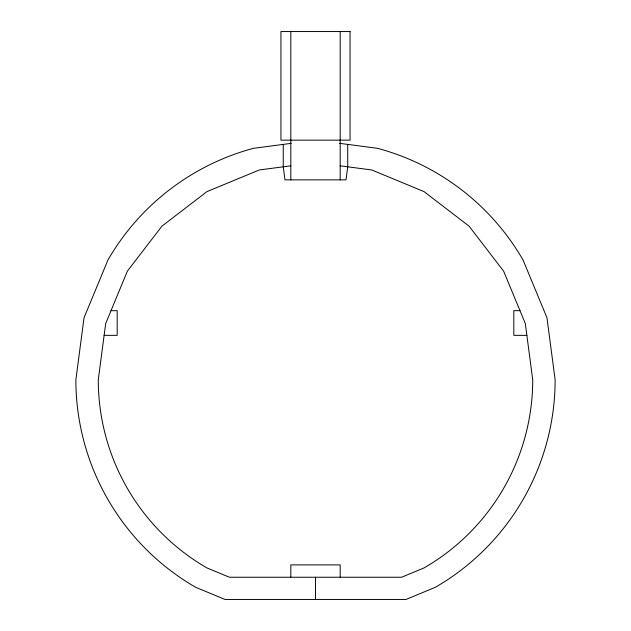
<?xml version="1.0" encoding="UTF-8"?>
<svg xmlns="http://www.w3.org/2000/svg" width="631" height="631" viewBox="0 0 631 631"><rect width="100%" height="100%" fill="white"/><g stroke="black" fill="none" stroke-linecap="round" stroke-linejoin="round"><path stroke-width="0.95" d="M291.27 143.34L253.481 148.317A239.63 239.63 0 0 0 107.972 259.964L84.033 317.756L75.87 379.783A239.63 239.63 0 0 0 195.689 587.303L225.007 599.45L405.993 599.45L435.311 587.303A239.63 239.63 0 0 0 555.13 379.783L546.967 317.756L523.028 259.964A239.63 239.63 0 0 0 377.519 148.317L339.517 143.316M290.82 165.819L259.278 169.96L206.889 191.658L161.899 226.182L127.375 271.164L105.677 323.561L98.278 379.783A217.222 217.222 0 0 0 206.889 567.9L229.424 577.239L401.576 577.239L424.111 567.9A217.222 217.222 0 0 0 532.722 379.783L525.323 323.561L503.625 271.164L469.101 226.182L424.111 191.658L371.722 169.96L340.18 165.819M111.017 310.673L117.185 310.673L117.185 335.353L104.123 335.353M519.983 310.673L513.815 310.673L513.815 335.353L526.877 335.353M347.728 144.396L347.728 166.805L346.017 179.859L284.967 179.859L283.248 166.813L283.248 144.396M340.18 31.55L340.18 179.859M340.18 577.239L340.18 564.895L290.82 564.895L290.82 577.239M315.5 577.239L315.5 599.45M290.82 31.55L290.82 179.859M350.055 31.55L280.945 31.55L280.945 140.153L350.055 140.153L350.055 31.55"/></g></svg>
